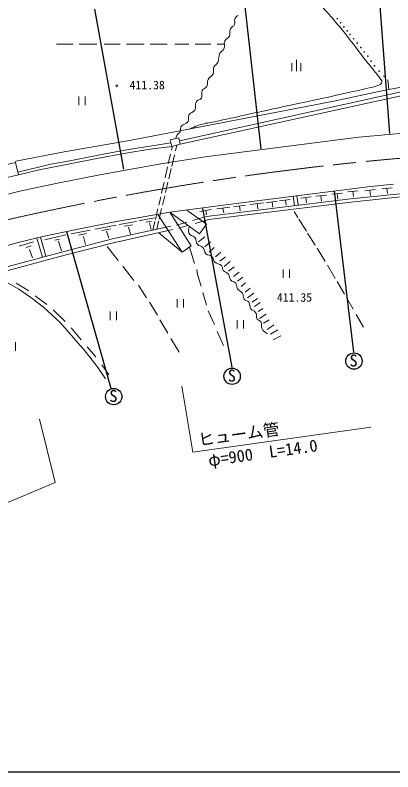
# Model space of a CAD drawing. Units: millimetres, scale not verified. Extents: x 40000 to 680000, y 20000 to 380000.
# Drawn here: x 191688 to 249470, y 205000 to 320582 of the extents above; entities that cross this region are included whole.
import ezdxf
from ezdxf.enums import TextEntityAlignment as Align

# ---------------------------------------------------------------- set-up
doc = ezdxf.new("R2010")
doc.units = ezdxf.units.MM
doc.header["$LTSCALE"] = 1000
doc.linetypes.add('CHAIN', pattern=[18.5, 12, -1.5, 3.5, -1.5])
for name, color, linetype, lineweight in [('M-BGD', 7, 'Continuous', 13), ('M-BMK', 2, 'CHAIN', 13), ('M-STR-HTXT', 7, 'Continuous', 13), ('M-TTL-BAND', 7, 'Continuous', 25)]:
    doc.layers.add(name, color=color, linetype=linetype, lineweight=lineweight)
doc.styles.add('ＭＳ ゴシック', font='')
doc.styles.get('ＭＳ ゴシック').set_extended_font_data('MS Gothic')

msp = doc.modelspace()

# ---------------------------------------------------------------- linework, layer by layer
at = {"layer": 'M-BGD', "lineweight": 25}
for p, q in [((247085, 327300), (248974, 302506)), ((226494, 324958), (229254, 300136)), ((203838, 321480), (208257, 297044)), ((240482, 293723), (243465, 269111)), ((220331, 291024), (224841, 266796)), ((199527, 287522), (206346, 263621))]:
    msp.add_line(p, q, dxfattribs=at)
at = {"layer": 'M-BGD'}
for p, q in [((200565, 316136), (198028, 316132)), ((204204, 316141), (201503, 316137)), ((207745, 316146), (205310, 316143)), ((211408, 316152), (208730, 316148)), ((214967, 316157), (212361, 316153)), ((218280, 316162), (216109, 316159)), ((221616, 316167), (219206, 316164)), ((223691, 316170), (222574, 316169)), ((216826, 301393), (270698, 313283)), ((234012, 312008), (234012, 313233)), ((234712, 312008), (234712, 313758)), ((235412, 312008), (235412, 313233)), ((216956, 300855), (270731, 312627)), ((248026, 309096), (260264, 311324)), ((248869, 309249), (248689, 310717)), ((240456, 307424), (248026, 309096)), ((201435, 308139), (201435, 306839)), ((202410, 306839), (202410, 308139)), ((219029, 303316), (240456, 307424)), ((209166, 301445), (219029, 303316)), ((216713, 301855), (215400, 301536)), ((216956, 300855), (216713, 301855)), ((220758, 298924), (244256, 301938)), ((244256, 301938), (251644, 302614)), ((199208, 299683), (209166, 301445)), ((209044, 300037), (212577, 300605)), ((212351, 300105), (215643, 300536)), ((212577, 300605), (215513, 301071)), ((215400, 301536), (215643, 300536)), ((215743, 300560), (215603, 299957)), ((215643, 300536), (216956, 300855)), ((216210, 299854), (216418, 300724)), ((191778, 298294), (199208, 299683)), ((204212, 298686), (208629, 299474)), ((204922, 299301), (209044, 300037)), ((208629, 299474), (212351, 300105)), ((191768, 298049), (191778, 298294)), ((197141, 297808), (200064, 298334)), ((199291, 297740), (204212, 298686)), ((200064, 298334), (204922, 299301)), ((214271, 297939), (220758, 298924)), ((215461, 299346), (215116, 297856)), ((215643, 297484), (216064, 299241)), ((191768, 298049), (190022, 297645)), ((192203, 296171), (191768, 298049)), ((192098, 296622), (197141, 297808)), ((195348, 296951), (199291, 297740)), ((204926, 296242), (214271, 297939)), ((215008, 297392), (214627, 295752)), ((215183, 295561), (215565, 297156)), ((190456, 295766), (192203, 296171)), ((192203, 296171), (195348, 296951)), ((198155, 294938), (204926, 296242)), ((192393, 293719), (198155, 294938)), ((214469, 295069), (214083, 293408)), ((214692, 293509), (215061, 295051)), ((245643, 294376), (249555, 294786)), ((185915, 292099), (192393, 293719)), ((230307, 292436), (245643, 294376)), ((242572, 293585), (244170, 293763)), ((242994, 292506), (256455, 293907)), ((243346, 293671), (243450, 292856)), ((245170, 293763), (246768, 293940)), ((245945, 293849), (246049, 293034)), ((247787, 294043), (249385, 294221)), ((248562, 294129), (248666, 293314)), ((213954, 292852), (213651, 291546)), ((214229, 291572), (214566, 292981)), ((220972, 289847), (242994, 292506)), ((223893, 291616), (230307, 292436)), ((232129, 292197), (233755, 292430)), ((234234, 292933), (234422, 291471)), ((234782, 293002), (234971, 291537)), ((235384, 292632), (236983, 292809)), ((236159, 292718), (236263, 291903)), ((237693, 292912), (239291, 293090)), ((238467, 292998), (238571, 292183)), ((240151, 293221), (241749, 293398)), ((240926, 293307), (241030, 292492)), ((243050, 292009), (256485, 293447)), ((215348, 290466), (223893, 291616)), ((221331, 289387), (243050, 292009)), ((225095, 291295), (226937, 291538)), ((225991, 291413), (226133, 290687)), ((227652, 291645), (229671, 291926)), ((228701, 291791), (228820, 290972)), ((230119, 291926), (231792, 292159)), ((231003, 292049), (231119, 291243)), ((233021, 292325), (233138, 291533)), ((206936, 289015), (215348, 290466)), ((213520, 290983), (213144, 289363)), ((213520, 290151), (217221, 284400)), ((213715, 289422), (214099, 291027)), ((218637, 285354), (215348, 290466)), ((215348, 290466), (219914, 287180)), ((220980, 288675), (217944, 290816)), ((219925, 290584), (221745, 290884)), ((220851, 290737), (220984, 290061)), ((222548, 290986), (224511, 291239)), ((223476, 291106), (223591, 290397)), ((234357, 290592), (234928, 289677)), ((201069, 287848), (206936, 289015)), ((207628, 288584), (210256, 289085)), ((210629, 289156), (212988, 289605)), ((211691, 288959), (212557, 289124)), ((213069, 289037), (212771, 287754)), ((213346, 287880), (213638, 289099)), ((216353, 288507), (217970, 288956)), ((218802, 289199), (220972, 289847)), ((219241, 288759), (221331, 289387)), ((235100, 289403), (236239, 287580)), ((196148, 286807), (201069, 287848)), ((203956, 287885), (207129, 288489)), ((204976, 287681), (206253, 287924)), ((206579, 286398), (215506, 288353)), ((206730, 285812), (215787, 287831)), ((208365, 288326), (209634, 288568)), ((209009, 288208), (209321, 287149)), ((212256, 288856), (212474, 287840)), ((216708, 288040), (218064, 288451)), ((219914, 287180), (220980, 288675)), ((192142, 285861), (196148, 286807)), ((195558, 286668), (196397, 283762)), ((196235, 286247), (199450, 287032)), ((200286, 287187), (203192, 287740)), ((201371, 286994), (202593, 287227)), ((202128, 286786), (202477, 285546)), ((205671, 287594), (206020, 286504)), ((217221, 284400), (213655, 287356)), ((219754, 285981), (220722, 286696)), ((236433, 287269), (237585, 285426)), ((180136, 282492), (192142, 285861)), ((192308, 285310), (194495, 285946)), ((195002, 286537), (195869, 283620)), ((197749, 286191), (198496, 286378)), ((198338, 286070), (198758, 284593)), ((199166, 284505), (206579, 286398)), ((199317, 283927), (206730, 285812)), ((220722, 285210), (221563, 285967)), ((179928, 279344), (199166, 284505)), ((193383, 285067), (194158, 285338)), ((193897, 284805), (194355, 283497)), ((205753, 285251), (207450, 283114)), ((217221, 284400), (218637, 285354)), ((218355, 285164), (219145, 282654)), ((221352, 284397), (222152, 285098)), ((222320, 283668), (223147, 284355)), ((237873, 284966), (239133, 282950)), ((180253, 278827), (199317, 283927)), ((222993, 282981), (223848, 283654)), ((208143, 282242), (209864, 280074)), ((223638, 282196), (224577, 282939)), ((224339, 281495), (225208, 282126)), ((239466, 282380), (240637, 280379)), ((219495, 281743), (219593, 280986)), ((219593, 280986), (220154, 279191)), ((225110, 280682), (225965, 281327)), ((232678, 281734), (232678, 280434)), ((233653, 280434), (233653, 281734)), ((190244, 279840), (192263, 278726)), ((225713, 279939), (226526, 280542)), ((240931, 279876), (242065, 277939)), ((191873, 279636), (193761, 278458)), ((192263, 278726), (194113, 277443)), ((210579, 279338), (211806, 277396)), ((226245, 279154), (226946, 279672)), ((226862, 278270), (227633, 278859)), ((194113, 277443), (196048, 275971)), ((194756, 277696), (196522, 276393)), ((220406, 278238), (220967, 276275)), ((227255, 277401), (228194, 278102)), ((212218, 276743), (213460, 274775)), ((216464, 277212), (216464, 275912)), ((217439, 275912), (217439, 277212)), ((227942, 276742), (228741, 277289)), ((228292, 276069), (229176, 276672)), ((242405, 277359), (243398, 275661)), ((196048, 275971), (198621, 273580)), ((197518, 275579), (199368, 273771)), ((206244, 275295), (206244, 273995)), ((207219, 273995), (207219, 275295)), ((221234, 275434), (222187, 273331)), ((228839, 275340), (229596, 275789)), ((213818, 274039), (215067, 271981)), ((225652, 273998), (225652, 272698)), ((226627, 272698), (226627, 273998)), ((229063, 274261), (230073, 274906)), ((229680, 273546), (230522, 274064)), ((243855, 274880), (244989, 272944)), ((198621, 273580), (200331, 271646)), ((200266, 272818), (201780, 270995)), ((230227, 272578), (231293, 273265)), ((200331, 271646), (202350, 269332)), ((222607, 272266), (223561, 270107)), ((230774, 271835), (231853, 272494)), ((191746, 269311), (191746, 270611)), ((215531, 271217), (216804, 269118)), ((231166, 270980), (232316, 271611)), ((202350, 269332), (204215, 266907)), ((202733, 269929), (204009, 268387)), ((204948, 267182), (206014, 265625)), ((204215, 266907), (205505, 265042))]:
    msp.add_line(p, q, dxfattribs=at)
for centre, radius in [((240967, 320046), 50), ((241475, 319425), 50), ((241983, 318803), 50), ((242492, 318181), 50), ((242908, 317644), 50), ((243456, 316974), 50), ((244004, 316304), 50), ((244552, 315633), 50), ((245099, 314963), 50), ((245660, 314312), 50), ((246156, 313571), 50), ((246652, 312830), 50), ((247376, 312041), 50), ((248112, 311249), 50), ((207263, 309779), 146)]:
    msp.add_circle(centre, radius, dxfattribs=at)
at = {"layer": 'M-BGD', "lineweight": 25}
for centre in [(243508, 267741), (224884, 265426), (206775, 262318)]:
    msp.add_circle(centre, 1250, dxfattribs=at)
at = {"layer": 'M-BGD'}
for points, knots in [([(218404, 303198), (218730, 303344), (218818, 303381), (219086, 303492), (219465, 303649), (219672, 303758), (220067, 303866), (220887, 304089), (221367, 304131), (222198, 304305), (223483, 304574), (224201, 304732), (225484, 305011), (227698, 305492), (228933, 305782), (231148, 306259), (233588, 306783), (234961, 307049), (237401, 307576), (239468, 308024), (240622, 308292), (242686, 308754), (244017, 309052), (244768, 309199), (246093, 309525), (246574, 309644), (246852, 309692), (247313, 309876), (247499, 309950), (247615, 310008), (247733, 310170), (247793, 310252), (247810, 310321), (247799, 310423), (247781, 310591), (247681, 310660), (247593, 310806), (247378, 311160), (247209, 311326), (246955, 311653), (246458, 312296), (246142, 312626), (245640, 313264), (244764, 314375), (244304, 315021), (243435, 316138), (242659, 317135), (242248, 317713), (241437, 318683), (240537, 319759), (239998, 320332), (239082, 321395), (238728, 321806), (238617, 321934), (238178, 322447)], [0, 0, 0, 0, 1, 1, 1, 2, 2, 2, 3, 3, 3, 4, 4, 4, 5, 5, 5, 6, 6, 6, 7, 7, 7, 8, 8, 8, 9, 9, 9, 10, 10, 10, 11, 11, 11, 12, 12, 12, 13, 13, 13, 14, 14, 14, 15, 15, 15, 16, 16, 16, 17, 17, 17, 18, 18, 18, 18]), ([(216261, 301745), (216346, 302022), (216376, 302144), (216531, 302353), (216662, 302530), (216834, 302550), (216937, 302745), (217082, 303018), (216866, 303264), (217021, 303530), (217293, 303998), (217886, 303873), (218134, 304353), (218322, 304717), (218085, 305037), (218292, 305390), (218512, 305764), (218967, 305677), (219180, 306054), (219438, 306510), (219145, 306922), (219407, 307377), (219586, 307687), (220009, 307563), (220173, 307881), (220384, 308290), (220111, 308633), (220304, 309050), (220465, 309397), (220844, 309376), (221024, 309713), (221216, 310073), (221027, 310373), (221202, 310741), (221397, 311153), (221781, 311205), (221968, 311620), (222140, 312003), (221949, 312297), (222108, 312685), (222253, 313038), (222574, 313092), (222725, 313443), (222931, 313921), (222768, 314278), (222987, 314751), (223138, 315079), (223496, 315080), (223632, 315415), (223811, 315857), (223576, 316190), (223763, 316630), (223919, 316998), (224321, 316992), (224482, 317359), (224663, 317770), (224444, 318091), (224632, 318499), (224783, 318828), (225143, 318833), (225267, 319172), (225393, 319516), (225143, 319794), (225333, 320107), (225461, 320319), (225575, 320414), (225791, 320546)], [0, 0, 0, 0, 1, 1, 1, 2, 2, 2, 3, 3, 3, 4, 4, 4, 5, 5, 5, 6, 6, 6, 7, 7, 7, 8, 8, 8, 9, 9, 9, 10, 10, 10, 11, 11, 11, 12, 12, 12, 13, 13, 13, 14, 14, 14, 15, 15, 15, 16, 16, 16, 17, 17, 17, 18, 18, 18, 19, 19, 19, 20, 20, 20, 21, 21, 21, 22, 22, 22, 22]), ([(218353, 288304), (218220, 287962), (218131, 287685), (218261, 287323), (218413, 286901), (218898, 286978), (219169, 286621), (219439, 286266), (219311, 285896), (219613, 285567), (219854, 285304), (220158, 285371), (220406, 285115), (220698, 284814), (220576, 284447), (220869, 284148), (221163, 283847), (221522, 283945), (221828, 283655), (222080, 283416), (221979, 283098), (222236, 282865), (222572, 282560), (222949, 282648), (223261, 282318), (223467, 282100), (223308, 281820), (223497, 281587), (223739, 281287), (224062, 281322), (224305, 281024), (224540, 280736), (224399, 280417), (224638, 280133), (224881, 279844), (225229, 279924), (225460, 279626), (225677, 279347), (225511, 279049), (225707, 278755), (225919, 278437), (226254, 278453), (226463, 278133), (226668, 277818), (226505, 277510), (226730, 277208), (226929, 276942), (227228, 276988), (227430, 276724), (227673, 276407), (227490, 276066), (227730, 275747), (227950, 275455), (228263, 275482), (228480, 275188), (228727, 274854), (228497, 274496), (228736, 274157), (228896, 273931), (229147, 273951), (229289, 273714), (229485, 273388), (229276, 273098), (229428, 272749), (229614, 272324), (229866, 272179), (230269, 271908)], [0, 0, 0, 0, 1, 1, 1, 2, 2, 2, 3, 3, 3, 4, 4, 4, 5, 5, 5, 6, 6, 6, 7, 7, 7, 8, 8, 8, 9, 9, 9, 10, 10, 10, 11, 11, 11, 12, 12, 12, 13, 13, 13, 14, 14, 14, 15, 15, 15, 16, 16, 16, 17, 17, 17, 18, 18, 18, 19, 19, 19, 20, 20, 20, 21, 21, 21, 22, 22, 22, 22])]:
    msp.add_open_spline(points, degree=3, knots=knots, dxfattribs=at)
at = {"layer": 'M-BMK'}
msp.add_arc((289186, -145065), 445461, 94.10813, 103.12666, dxfattribs=at)
at = {"layer": 'M-STR-HTXT'}
for p, q in [((217164, 263894), (218848, 253839)), ((195402, 258852), (197818, 249184)), ((218848, 253839), (246086, 257626)), ((172453, 238559), (197818, 249184))]:
    msp.add_line(p, q, dxfattribs=at)
at = {"layer": 'M-TTL-BAND'}
msp.add_line((40000, 205000), (579000, 205000), dxfattribs=at)

# ---------------------------------------------------------------- texts
at = {"layer": 'M-BGD', "style": 'ＭＳ ゴシック'}
for s, height, p in [('411.38', 1320, (209196, 308856)), ('411.35', 1320, (231729, 276415)), ('S', 1833, (242830, 266367)), ('S', 1833, (224205, 264053)), ('S', 1833, (206096, 260945))]:
    msp.add_text(s, height=height, dxfattribs=at).set_placement(p, align=Align.BOTTOM_LEFT)
at = {"layer": 'M-STR-HTXT', "style": 'ＭＳ ゴシック'}
for s, p in [('ヒューム管', (219916, 254252)), ('φ=900  L=14.0', (221428, 251124))]:
    msp.add_text(s, height=1833, rotation=7.916, dxfattribs=at).set_placement(p, align=Align.BOTTOM_LEFT)

doc.saveas('drawing.dxf')
